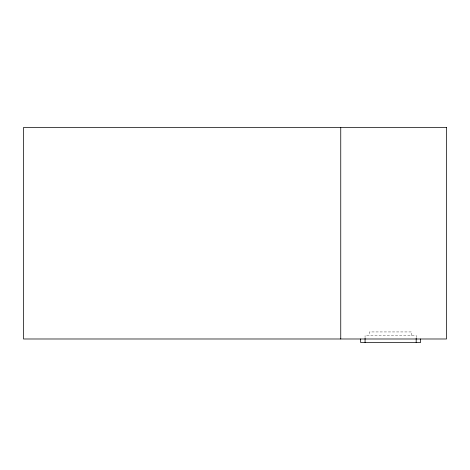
<?xml version="1.0" encoding="UTF-8"?>
<svg xmlns="http://www.w3.org/2000/svg" width="470" height="470" viewBox="0 0 470 470"><rect width="100%" height="100%" fill="white"/><g stroke="black" fill="none" stroke-linecap="round" stroke-linejoin="round"><path stroke-width="0.35" stroke-dasharray="2.35 1.76" d="M416.179 337.578L416.179 335.463L365.067 335.463L365.067 337.578M411.773 335.463L411.773 331.938L369.473 331.938L369.473 335.463"/><path stroke-width="0.7" d="M420.585 338.988L420.585 342.512L360.66 342.512L360.66 338.988M416.179 338.282L416.179 342.512M365.067 338.282L365.067 342.512M340.75 127.488L340.75 338.988M446.5 127.488L23.5 127.488L23.5 338.988L446.5 338.988L446.5 127.488"/></g></svg>
